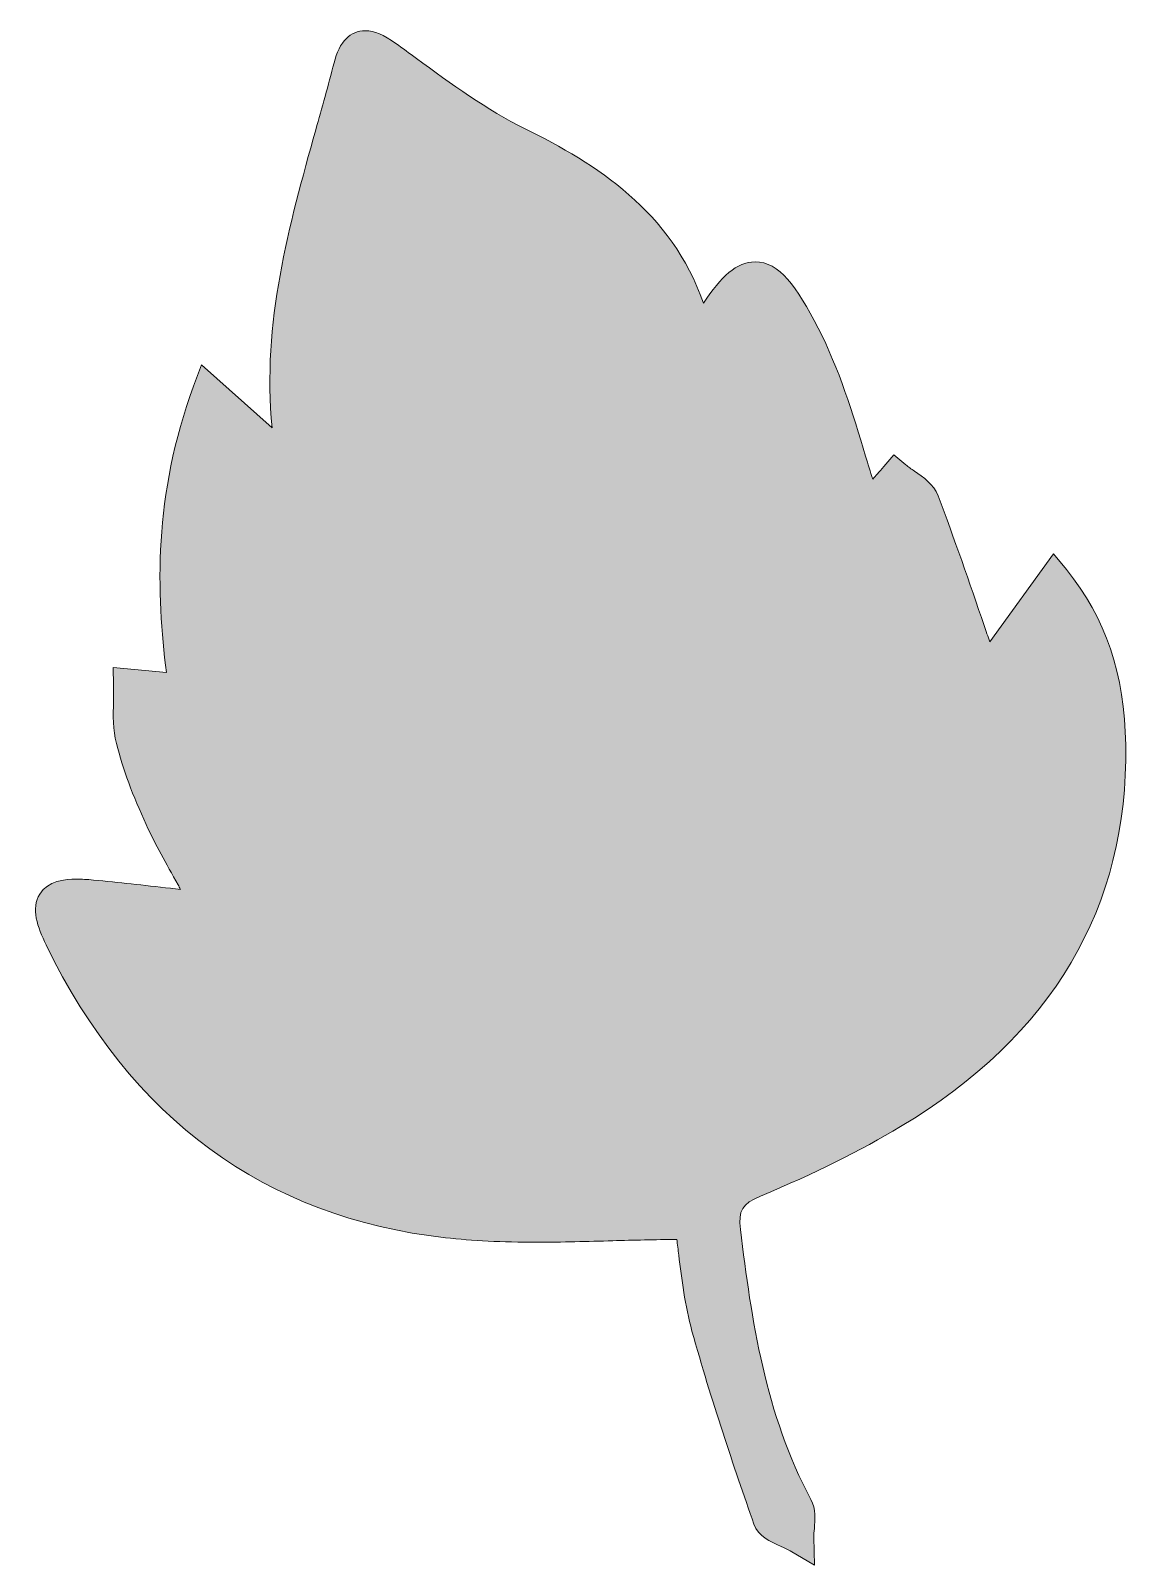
# Model space of a CAD drawing. Header units: inches. Extents: x 792 to 7891, y -1095 to 2748.
# Drawn here: x 5190 to 5892, y -1091 to -109 of the extents above; entities that cross this region are included whole.
import ezdxf

# ---------------------------------------------------------------- set-up
doc = ezdxf.new("R2010")
doc.units = ezdxf.units.IN
doc.header["$MEASUREMENT"] = 0
doc.layers.add('Layer 1', color=7, linetype='Continuous')

msp = doc.modelspace()

# ---------------------------------------------------------------- hatches: boundary and pattern name
at = {"layer": 'Layer 1', "true_color": 0x5c7031}
h = msp.add_hatch(color=77, dxfattribs=at)
h.dxf.hatch_style = 2
edge = h.paths.add_edge_path()
edge.add_spline(control_points=[(5746.15, -810.2), (5720.58, -825.48), (5691.31, -840.02), (5656.66, -854.63), (5644.71, -859.67), (5642.31, -863.65), (5643.77, -875.92), (5650.65, -933.63), (5659.79, -994.51), (5688.78, -1048.64), (5692.07, -1054.78), (5691.48, -1061.7), (5691.01, -1067.26), (5690.84, -1069.26), (5690.68, -1071.15), (5690.72, -1072.71), (5690.72, -1072.71), (5691.08, -1090.74), (5691.08, -1090.74), (5691.08, -1090.74), (5675.6, -1081.51), (5675.6, -1081.51), (5674.06, -1080.59), (5671.94, -1079.65), (5669.7, -1078.66), (5662.89, -1075.64), (5655.16, -1072.21), (5652.41, -1064.39), (5639.67, -1028.15), (5624.99, -985.14), (5612.75, -940.91), (5608.23, -924.59), (5606.13, -907.49), (5604.29, -892.4), (5603.86, -888.93), (5603.45, -885.56), (5603.02, -882.29), (5589.23, -882.41), (5575.45, -882.8), (5562.04, -883.18), (5546.12, -883.63), (5529.65, -884.09), (5513.59, -884.09), (5491.03, -884.09), (5472.43, -883.18), (5455.08, -881.23), (5339.7, -868.26), (5253.76, -805.27), (5199.64, -694.01), (5194.07, -682.56), (5189.72, -670.69), (5195.51, -661.42), (5200.85, -652.88), (5211.54, -651.9), (5219.12, -651.9), (5222.28, -651.9), (5225.83, -652.09), (5229.99, -652.48), (5245.86, -653.97), (5262, -655.81), (5279.09, -657.77), (5281.25, -658.01), (5283.44, -658.26), (5285.65, -658.52), (5285.09, -657.51), (5284.53, -656.51), (5283.97, -655.52), (5276.23, -641.71), (5269.54, -629.78), (5263.62, -617.04), (5255.03, -598.52), (5248.8, -581.57), (5244.59, -565.21), (5242.27, -556.2), (5242.47, -547.14), (5242.67, -538.37), (5242.75, -534.71), (5242.83, -531.26), (5242.73, -527.89), (5242.73, -527.89), (5242.38, -516.61), (5242.38, -516.61), (5242.38, -516.61), (5276.5, -519.7), (5276.5, -519.7), (5270.2, -469.86), (5268.07, -406.08), (5293.97, -336.67), (5293.97, -336.67), (5299.08, -322.97), (5299.08, -322.97), (5299.08, -322.97), (5344.22, -363.23), (5344.22, -363.23), (5337.45, -296.53), (5355.05, -233.6), (5372.12, -172.62), (5376.04, -158.61), (5380.09, -144.12), (5383.76, -129.87), (5387.29, -116.19), (5394.05, -109.26), (5403.86, -109.26), (5409.51, -109.26), (5415.5, -111.77), (5423.29, -117.39), (5427.67, -120.55), (5432.04, -123.75), (5436.42, -126.96), (5458.64, -143.22), (5481.62, -160.03), (5505.97, -171.99), (5551.47, -194.34), (5599.63, -225), (5620.08, -283.44), (5631.37, -266.57), (5641.22, -257.1), (5653.12, -257.1), (5668.65, -257.1), (5679.67, -272.63), (5693.46, -299.47), (5706.93, -325.67), (5715.51, -353.99), (5723.81, -381.38), (5725.34, -386.43), (5726.83, -391.35), (5728.33, -396.19), (5729.33, -395.04), (5730.33, -393.91), (5731.31, -392.78), (5732.69, -391.22), (5734.06, -389.66), (5735.41, -388.08), (5735.41, -388.08), (5741.88, -380.44), (5741.88, -380.44), (5741.88, -380.44), (5749.51, -386.93), (5749.51, -386.93), (5751.03, -388.21), (5752.98, -389.54), (5755.04, -390.95), (5760.79, -394.86), (5767.3, -399.29), (5770.12, -406.71), (5780.55, -434.08), (5790.25, -462.33), (5799.64, -489.65), (5800.85, -493.17), (5802.06, -496.69), (5803.28, -500.22), (5803.28, -500.22), (5844.06, -443.75), (5844.06, -443.75), (5844.06, -443.75), (5852.28, -453.93), (5852.28, -453.93), (5877.41, -485.04), (5889.46, -520.68), (5890.18, -566.08), (5891.85, -669.94), (5843.39, -752.08), (5746.15, -810.2)], knot_values=[0, 0, 0, 0, 1, 1, 1, 2, 2, 2, 3, 3, 3, 4, 4, 4, 5, 5, 5, 6, 6, 6, 7, 7, 7, 8, 8, 8, 9, 9, 9, 10, 10, 10, 11, 11, 11, 12, 12, 12, 13, 13, 13, 14, 14, 14, 15, 15, 15, 16, 16, 16, 17, 17, 17, 18, 18, 18, 19, 19, 19, 20, 20, 20, 21, 21, 21, 22, 22, 22, 23, 23, 23, 24, 24, 24, 25, 25, 25, 26, 26, 26, 27, 27, 27, 28, 28, 28, 29, 29, 29, 30, 30, 30, 31, 31, 31, 32, 32, 32, 33, 33, 33, 34, 34, 34, 35, 35, 35, 36, 36, 36, 37, 37, 37, 38, 38, 38, 39, 39, 39, 40, 40, 40, 41, 41, 41, 42, 42, 42, 43, 43, 43, 44, 44, 44, 45, 45, 45, 46, 46, 46, 47, 47, 47, 48, 48, 48, 49, 49, 49, 50, 50, 50, 51, 51, 51, 52, 52, 52, 53, 53, 53, 54, 54, 54, 54], degree=3, periodic=1)

# ---------------------------------------------------------------- linework, layer by layer
at = {"layer": 'Layer 1', "lineweight": 0}
msp.add_open_spline([(5746.15, -810.2), (5720.58, -825.48), (5691.31, -840.02), (5656.66, -854.63), (5644.71, -859.67), (5642.31, -863.65), (5643.77, -875.92), (5650.65, -933.63), (5659.79, -994.51), (5688.78, -1048.64), (5692.07, -1054.78), (5691.48, -1061.7), (5691.01, -1067.26), (5690.84, -1069.26), (5690.68, -1071.15), (5690.72, -1072.71), (5690.72, -1072.71), (5691.08, -1090.74), (5691.08, -1090.74), (5691.08, -1090.74), (5675.6, -1081.51), (5675.6, -1081.51), (5674.06, -1080.59), (5671.94, -1079.65), (5669.7, -1078.66), (5662.89, -1075.64), (5655.16, -1072.21), (5652.41, -1064.39), (5639.67, -1028.15), (5624.99, -985.14), (5612.75, -940.91), (5608.23, -924.59), (5606.13, -907.49), (5604.29, -892.4), (5603.86, -888.93), (5603.45, -885.56), (5603.02, -882.29), (5589.23, -882.41), (5575.45, -882.8), (5562.04, -883.18), (5546.12, -883.63), (5529.65, -884.09), (5513.59, -884.09), (5491.03, -884.09), (5472.43, -883.18), (5455.08, -881.23), (5339.7, -868.26), (5253.76, -805.27), (5199.64, -694.01), (5194.07, -682.56), (5189.72, -670.69), (5195.51, -661.42), (5200.85, -652.88), (5211.54, -651.9), (5219.12, -651.9), (5222.28, -651.9), (5225.83, -652.09), (5229.99, -652.48), (5245.86, -653.97), (5262, -655.81), (5279.09, -657.77), (5281.25, -658.01), (5283.44, -658.26), (5285.65, -658.52), (5285.09, -657.51), (5284.53, -656.51), (5283.97, -655.52), (5276.23, -641.71), (5269.54, -629.78), (5263.62, -617.04), (5255.03, -598.52), (5248.8, -581.57), (5244.59, -565.21), (5242.27, -556.2), (5242.47, -547.14), (5242.67, -538.37), (5242.75, -534.71), (5242.83, -531.26), (5242.73, -527.89), (5242.73, -527.89), (5242.38, -516.61), (5242.38, -516.61), (5242.38, -516.61), (5276.5, -519.7), (5276.5, -519.7), (5270.2, -469.86), (5268.07, -406.08), (5293.97, -336.67), (5293.97, -336.67), (5299.08, -322.97), (5299.08, -322.97), (5299.08, -322.97), (5344.22, -363.23), (5344.22, -363.23), (5337.45, -296.53), (5355.05, -233.6), (5372.12, -172.62), (5376.04, -158.61), (5380.09, -144.12), (5383.76, -129.87), (5387.29, -116.19), (5394.05, -109.26), (5403.86, -109.26), (5409.51, -109.26), (5415.5, -111.77), (5423.29, -117.39), (5427.67, -120.55), (5432.04, -123.75), (5436.42, -126.96), (5458.64, -143.22), (5481.62, -160.03), (5505.97, -171.99), (5551.47, -194.34), (5599.63, -225), (5620.08, -283.44), (5631.37, -266.57), (5641.22, -257.1), (5653.12, -257.1), (5668.65, -257.1), (5679.67, -272.63), (5693.46, -299.47), (5706.93, -325.67), (5715.51, -353.99), (5723.81, -381.38), (5725.34, -386.43), (5726.83, -391.35), (5728.33, -396.19), (5729.33, -395.04), (5730.33, -393.91), (5731.31, -392.78), (5732.69, -391.22), (5734.06, -389.66), (5735.41, -388.08), (5735.41, -388.08), (5741.88, -380.44), (5741.88, -380.44), (5741.88, -380.44), (5749.51, -386.93), (5749.51, -386.93), (5751.03, -388.21), (5752.98, -389.54), (5755.04, -390.95), (5760.79, -394.86), (5767.3, -399.29), (5770.12, -406.71), (5780.55, -434.08), (5790.25, -462.33), (5799.64, -489.65), (5800.85, -493.17), (5802.06, -496.69), (5803.28, -500.22), (5803.28, -500.22), (5844.06, -443.75), (5844.06, -443.75), (5844.06, -443.75), (5852.28, -453.93), (5852.28, -453.93), (5877.41, -485.04), (5889.46, -520.68), (5890.18, -566.08), (5891.85, -669.94), (5843.39, -752.08), (5746.15, -810.2)], degree=3, knots=[0, 0, 0, 0, 1, 1, 1, 2, 2, 2, 3, 3, 3, 4, 4, 4, 5, 5, 5, 6, 6, 6, 7, 7, 7, 8, 8, 8, 9, 9, 9, 10, 10, 10, 11, 11, 11, 12, 12, 12, 13, 13, 13, 14, 14, 14, 15, 15, 15, 16, 16, 16, 17, 17, 17, 18, 18, 18, 19, 19, 19, 20, 20, 20, 21, 21, 21, 22, 22, 22, 23, 23, 23, 24, 24, 24, 25, 25, 25, 26, 26, 26, 27, 27, 27, 28, 28, 28, 29, 29, 29, 30, 30, 30, 31, 31, 31, 32, 32, 32, 33, 33, 33, 34, 34, 34, 35, 35, 35, 36, 36, 36, 37, 37, 37, 38, 38, 38, 39, 39, 39, 40, 40, 40, 41, 41, 41, 42, 42, 42, 43, 43, 43, 44, 44, 44, 45, 45, 45, 46, 46, 46, 47, 47, 47, 48, 48, 48, 49, 49, 49, 50, 50, 50, 51, 51, 51, 52, 52, 52, 53, 53, 53, 54, 54, 54, 54], dxfattribs=at)

doc.saveas('drawing.dxf')
